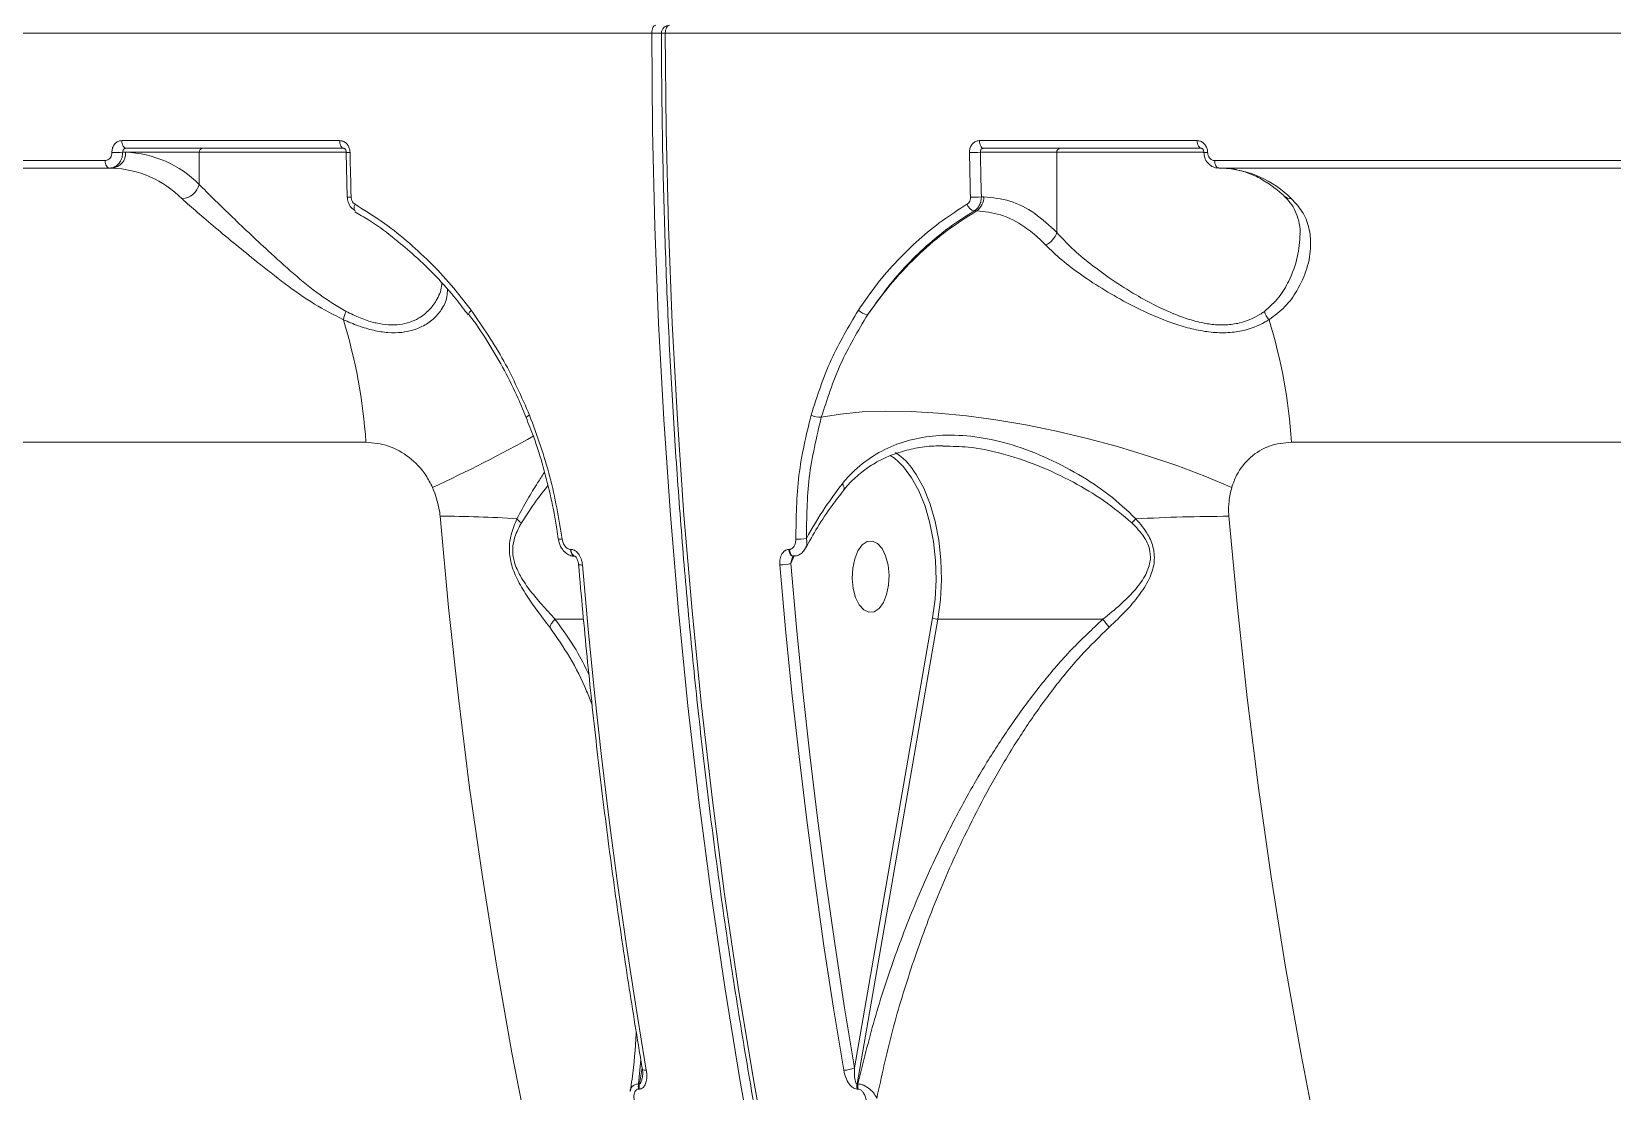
# Model space of a CAD drawing. Header units: millimetres. Extents: x -5550 to 7488, y -4093 to 4627.
# Drawn here: x -1923.2 to -1724.1, y 1858.6 to 1992 of the extents above; entities that cross this region are included whole.
import ezdxf

# ---------------------------------------------------------------- set-up
doc = ezdxf.new("R2010")
doc.units = ezdxf.units.MM
doc.layers.add('DIKOM_ОБЪЕКТ', color=7, linetype='Continuous')

msp = doc.modelspace()

# ---------------------------------------------------------------- linework, layer by layer
at = {"layer": 'DIKOM_ОБЪЕКТ', "color": 7, "linetype": 'Continuous', "lineweight": 15}
for p, q in [((-2259.93, 1991.842), (-1845.061, 1991.842)), ((-1843.347, 1991.842), (-1428.478, 1991.842)), ((-1884.362, 1978.31), (-1911.791, 1978.31)), ((-1911.276, 1977.344), (-1883.847, 1977.344)), ((-1776.358, 1978.31), (-1803.788, 1978.31)), ((-1803.273, 1977.344), (-1775.844, 1977.344)), ((-1913.885, 1975.804), (-1985.03, 1975.804)), ((-1911.677, 1976.844), (-1911.317, 1976.844)), ((-1911.317, 1976.844), (-1902.048, 1976.844)), ((-1902.048, 1972.794), (-1902.048, 1976.844)), ((-1902.048, 1976.844), (-1883.49, 1976.844)), ((-1883.533, 1976.824), (-1883.403, 1971.205)), ((-1803.674, 1976.844), (-1794.045, 1976.844)), ((-1794.045, 1966.742), (-1794.045, 1976.844)), ((-1794.045, 1976.844), (-1775.487, 1976.844)), ((-1703.022, 1975.804), (-1774.167, 1975.804)), ((-1984.516, 1974.844), (-1913.371, 1974.844)), ((-1913.371, 1974.844), (-1913.031, 1974.844)), ((-1773.652, 1974.844), (-1702.508, 1974.844)), ((-1803.236, 1971.231), (-1803.544, 1971.231)), ((-1882.403, 1969.47), (-1882.412, 1969.475)), ((-1804.459, 1969.447), (-1804.175, 1969.447)), ((-1868.075, 1956.429), (-1868.08, 1956.434)), ((-2181.062, 1940.342), (-1881.053, 1940.342)), ((-1808.409, 1939.828), (-1808.23, 1939.821)), ((-1764.478, 1940.342), (-1464.47, 1940.342)), ((-1856.817, 1928.159), (-1856.817, 1928.152)), ((-1855.23, 1926.825), (-1855.305, 1926.825)), ((-1854.796, 1925.982), (-1854.744, 1925.982)), ((-1827.726, 1926.825), (-1827.8, 1926.825)), ((-1827.558, 1925.031), (-1827.131, 1926.013)), ((-1857.234, 1918.032), (-1853.649, 1918.032)), ((-1809.693, 1918.192), (-1819.534, 1861.543)), ((-1819.188, 1859.502), (-1809.02, 1918.032)), ((-1788.236, 1918.032), (-1809.02, 1918.032)), ((-1846.722, 1859.502), (-1846.44, 1862.596)), ((-1846.263, 1861.543), (-1846.617, 1859.502)), ((-1846.617, 1859.502), (-1846.722, 1859.502)), ((-1819.084, 1859.502), (-1819.188, 1859.502)), ((-1846.722, 1858.864), (-1846.617, 1858.864)), ((-1819.188, 1858.864), (-1819.084, 1858.864))]:
    msp.add_line(p, q, dxfattribs=at)
at = {"layer": 'DIKOM_ОБЪЕКТ', "color": 7, "linetype": 'Continuous', "lineweight": 15, "flags": 128}
for points in [[(-1845.061, 1991.842), (-1845.051, 1992.037), (-1845.022, 1992.225), (-1844.974, 1992.398), (-1844.91, 1992.55), (-1844.832, 1992.675), (-1844.743, 1992.768), (-1844.646, 1992.825), (-1844.546, 1992.844)], [(-1843.347, 1991.842), (-1843.337, 1992.037), (-1843.308, 1992.225), (-1843.26, 1992.398), (-1843.196, 1992.55), (-1843.118, 1992.675), (-1843.029, 1992.768), (-1842.932, 1992.825), (-1842.831, 1992.844)], [(-1845.061, 1991.842), (-1844.955, 1979.654), (-1844.667, 1967.478), (-1844.196, 1955.323), (-1843.545, 1943.2), (-1842.713, 1931.119), (-1841.7, 1919.089), (-1840.508, 1907.122), (-1839.138, 1895.227), (-1837.59, 1883.414), (-1835.867, 1871.693), (-1833.969, 1860.075), (-1831.898, 1848.568), (-1829.656, 1837.183), (-1827.245, 1825.928), (-1824.667, 1814.815), (-1821.924, 1803.851), (-1819.018, 1793.046), (-1815.951, 1782.41), (-1812.728, 1771.951), (-1809.349, 1761.678), (-1805.818, 1751.6), (-1802.138, 1741.725)], [(-1800.423, 1741.725), (-1804.103, 1751.6), (-1807.634, 1761.678), (-1811.013, 1771.951), (-1814.237, 1782.41), (-1817.303, 1793.046), (-1820.209, 1803.851), (-1822.953, 1814.815), (-1825.531, 1825.928), (-1827.942, 1837.183), (-1830.184, 1848.568), (-1832.254, 1860.075), (-1834.152, 1871.693), (-1835.876, 1883.414), (-1837.423, 1895.227), (-1838.794, 1907.122), (-1839.986, 1919.089), (-1840.998, 1931.119), (-1841.831, 1943.2), (-1842.482, 1955.323), (-1842.952, 1967.478), (-1843.24, 1979.654), (-1843.347, 1991.842)], [(-1911.276, 1977.344), (-1911.375, 1977.363), (-1911.469, 1977.417), (-1911.557, 1977.506), (-1911.634, 1977.625), (-1911.698, 1977.771), (-1911.747, 1977.938), (-1911.778, 1978.119), (-1911.791, 1978.31)], [(-1883.847, 1977.344), (-1883.945, 1977.363), (-1884.04, 1977.417), (-1884.127, 1977.506), (-1884.205, 1977.625), (-1884.269, 1977.771), (-1884.317, 1977.938), (-1884.349, 1978.119), (-1884.362, 1978.31)], [(-1803.273, 1977.344), (-1803.371, 1977.363), (-1803.466, 1977.417), (-1803.554, 1977.506), (-1803.631, 1977.625), (-1803.695, 1977.771), (-1803.744, 1977.938), (-1803.775, 1978.119), (-1803.788, 1978.31)], [(-1775.844, 1977.344), (-1775.942, 1977.363), (-1776.037, 1977.417), (-1776.124, 1977.506), (-1776.202, 1977.625), (-1776.266, 1977.771), (-1776.314, 1977.938), (-1776.346, 1978.119), (-1776.358, 1978.31)], [(-1913.371, 1974.844), (-1913.469, 1974.862), (-1913.563, 1974.916), (-1913.65, 1975.004), (-1913.727, 1975.123), (-1913.792, 1975.268), (-1913.84, 1975.434), (-1913.872, 1975.614), (-1913.885, 1975.804)], [(-1882.917, 1971.18), (-1882.936, 1971.883), (-1882.954, 1972.586), (-1882.971, 1973.289), (-1882.987, 1973.992), (-1883.003, 1974.696), (-1883.019, 1975.399), (-1883.033, 1976.102), (-1883.048, 1976.806)], [(-1805.045, 1976.806), (-1805.031, 1976.102), (-1805.016, 1975.399), (-1805.001, 1974.696), (-1804.985, 1973.992), (-1804.969, 1973.289), (-1804.951, 1972.586), (-1804.934, 1971.883), (-1804.915, 1971.18)], [(-1803.544, 1971.231), (-1803.562, 1971.933), (-1803.58, 1972.634), (-1803.597, 1973.336), (-1803.613, 1974.037), (-1803.629, 1974.739), (-1803.645, 1975.441), (-1803.659, 1976.142), (-1803.674, 1976.844)], [(-1773.652, 1974.844), (-1773.75, 1974.862), (-1773.845, 1974.916), (-1773.932, 1975.004), (-1774.009, 1975.123), (-1774.073, 1975.268), (-1774.122, 1975.434), (-1774.154, 1975.614), (-1774.167, 1975.804)], [(-1882.412, 1969.475), (-1882.453, 1969.507), (-1882.503, 1969.583), (-1882.532, 1969.686), (-1882.538, 1969.813), (-1882.521, 1969.958), (-1882.483, 1970.118), (-1882.423, 1970.285)], [(-1868.08, 1956.434), (-1868.096, 1956.473), (-1868.09, 1956.539), (-1868.054, 1956.622), (-1867.991, 1956.721), (-1867.902, 1956.83), (-1867.791, 1956.947)], [(-1772.012, 1934.638), (-1775.392, 1936.045), (-1778.941, 1937.377), (-1782.622, 1938.623), (-1786.399, 1939.769), (-1790.235, 1940.803), (-1794.093, 1941.717), (-1797.933, 1942.501), (-1801.719, 1943.147), (-1805.412, 1943.649), (-1808.976, 1944.002), (-1812.377, 1944.202), (-1815.58, 1944.248), (-1818.554, 1944.138), (-1821.269, 1943.875), (-1823.7, 1943.46)], [(-1815.018, 1938.649), (-1814.502, 1938.298), (-1813.941, 1937.827)], [(-1813.941, 1937.827), (-1813.366, 1937.24), (-1812.326, 1935.858), (-1811.407, 1934.184), (-1810.63, 1932.258), (-1810.014, 1930.124), (-1809.572, 1927.833), (-1809.315, 1925.438), (-1809.249, 1922.994), (-1809.376, 1920.56), (-1809.693, 1918.192)], [(-1809.02, 1918.032), (-1808.694, 1920.475), (-1808.563, 1922.985), (-1808.631, 1925.504), (-1808.896, 1927.975), (-1809.352, 1930.337), (-1809.988, 1932.538), (-1810.79, 1934.524), (-1811.738, 1936.249), (-1812.033, 1936.69)], [(-1871.71, 1930.997), (-1870.648, 1919.529), (-1869.407, 1908.129), (-1867.987, 1896.809), (-1866.39, 1885.577), (-1864.617, 1874.446), (-1862.67, 1863.424), (-1860.551, 1852.523), (-1858.262, 1841.753), (-1855.805, 1831.123), (-1853.181, 1820.643), (-1850.395, 1810.324), (-1847.448, 1800.175), (-1844.342, 1790.205), (-1841.082, 1780.423), (-1837.669, 1770.839), (-1834.107, 1761.461), (-1830.4, 1752.299), (-1826.551, 1743.361)], [(-1727.205, 1743.361), (-1731.054, 1752.299), (-1734.762, 1761.461), (-1738.323, 1770.839), (-1741.736, 1780.423), (-1744.997, 1790.205), (-1748.102, 1800.175), (-1751.049, 1810.324), (-1753.836, 1820.643), (-1756.459, 1831.123), (-1758.916, 1841.753), (-1761.206, 1852.523), (-1763.325, 1863.424), (-1765.271, 1874.446), (-1767.044, 1885.577), (-1768.641, 1896.809), (-1770.061, 1908.129), (-1771.302, 1919.529), (-1772.364, 1930.997)], [(-1815.48, 1921.135), (-1815.888, 1920.128), (-1816.426, 1919.385), (-1817.049, 1918.966), (-1817.708, 1918.905), (-1818.349, 1919.207), (-1818.92, 1919.848), (-1819.376, 1920.775), (-1819.678, 1921.913), (-1819.803, 1923.171), (-1819.74, 1924.446), (-1819.495, 1925.635), (-1819.087, 1926.642), (-1818.55, 1927.385), (-1817.926, 1927.804), (-1817.267, 1927.865), (-1816.626, 1927.563), (-1816.055, 1926.922), (-1815.6, 1925.995), (-1815.297, 1924.857), (-1815.173, 1923.599), (-1815.235, 1922.324), (-1815.48, 1921.135)], [(-1854.796, 1925.982), (-1854.934, 1926.019), (-1855.068, 1926.133), (-1855.18, 1926.316), (-1855.261, 1926.553), (-1855.305, 1926.825)], [(-1854.721, 1925.982), (-1854.86, 1926.019), (-1854.994, 1926.133), (-1855.106, 1926.316), (-1855.187, 1926.553), (-1855.23, 1926.825)], [(-1827.292, 1925.982), (-1827.43, 1926.019), (-1827.564, 1926.133), (-1827.676, 1926.316), (-1827.757, 1926.553), (-1827.8, 1926.825)], [(-1827.219, 1925.982), (-1827.355, 1926.019), (-1827.489, 1926.133), (-1827.601, 1926.316), (-1827.682, 1926.553), (-1827.726, 1926.825)], [(-1827.278, 1925.982), (-1827.285, 1925.982), (-1827.292, 1925.982)], [(-1845.738, 1861.23), (-1847.022, 1869.041), (-1848.227, 1876.899), (-1849.353, 1884.801), (-1850.4, 1892.744), (-1851.366, 1900.726), (-1852.252, 1908.743), (-1853.057, 1916.791), (-1853.781, 1924.869)], [(-1828.924, 1924.869), (-1828.199, 1916.791), (-1827.394, 1908.743), (-1826.508, 1900.726), (-1825.542, 1892.744), (-1824.495, 1884.801), (-1823.369, 1876.899), (-1822.164, 1869.041), (-1820.88, 1861.23)], [(-1819.534, 1861.543), (-1820.815, 1869.336), (-1822.017, 1877.175), (-1823.141, 1885.058), (-1824.185, 1892.983), (-1825.149, 1900.945), (-1826.032, 1908.943), (-1826.836, 1916.972), (-1827.558, 1925.031)], [(-1846.235, 1861.376), (-1846.233, 1861.369), (-1846.201, 1861.322), (-1846.132, 1861.283), (-1846.029, 1861.254), (-1845.896, 1861.236), (-1845.738, 1861.23)]]:
    msp.add_lwpolyline(points, dxfattribs=at)
at = {"layer": 'DIKOM_ОБЪЕКТ', "color": 7, "linetype": 'Continuous', "lineweight": 15}
for centre, radius, start, end in [((-1842.831, 1991.844), 1, 90, 180.07043), ((-1845.025, 2365.81), 373.968, 269.99443, 270.20467), ((-1843.494, 2030.417), 38.576, 269.49902, 270.21929), ((-1901.581, 1976.877), 0.468, 94.73265, 184.06926), ((-1793.578, 1976.877), 0.469, 94.75448, 184.04743), ((-1913.001, 1999.749), 22.943, 269.88165, 273.3092), ((-1913.186, 1976.711), 1.874, 274.73479, 4.05981), ((-1911.815, 1963.075), 13.778, 44.86045, 87.92751), ((-1883.197, 1979.262), 2.46, 262.14904, 273.47496), ((-1804.998, 1999.759), 22.953, 269.88215, 273.30843), ((-1775.193, 1979.296), 2.495, 262.24949, 273.41615), ((-1913.505, 1961.73), 13.122, 44.85993, 87.9276), ((-1773.787, 1961.731), 13.122, 44.85942, 87.92783), ((-1904.356, 1973.357), 2.375, 273.66252, 346.28563), ((-1883.067, 1973.003), 1.83, 259.41611, 274.67799), ((-1804.868, 1988.163), 16.984, 269.8397, 274.47101), ((-1805.291, 1971.174), 2.056, 302.86088, 1.59269), ((-1764.521, 1972.302), 1.315, 228.31026, 271.52899), ((-1804.128, 1970.707), 1.302, 198.87562, 255.29515), ((-1796.467, 1967.469), 2.528, 293.80946, 343.29494), ((-1877.791, 1954.289), 6.277, 156.46282, 166.53796), ((-1948.428, 1935.88), 67.522, 3.7885, 17.11416), ((-1817.697, 1958.289), 1.894, 225.10172, 265.18963), ((-1765.093, 1957.662), 2.936, 197.15789, 220.6246), ((-1831.851, 1935.88), 67.521, 3.78856, 17.11453), ((-1860.221, 1942.9), 0.845, 105.30882, 138.91227), ((-1823.838, 1946.163), 2.707, 244.70674, 272.92715), ((-1946.237, 2095.199), 176.616, 294.61981, 299.26116), ((-1819.17, 1931.924), 8.582, 33.73869, 55.7935), ((-1871.153, 1802.528), 128.47, 85.92752, 90.24853), ((-1859.896, 1932.441), 2.77, 219.65245, 235.44026), ((-1760.652, 1906.982), 33.314, 134.67272, 135.91547), ((-1771.937, 1703.191), 227.806, 90.10758, 93.05419), ((-1856.542, 1929.018), 0.909, 252.37535, 283.1476), ((-1826.527, 1932.918), 4.8, 265.45784, 281.41536), ((-1853.927, 1925.528), 0.674, 239.45859, 282.46617), ((-1828.879, 1930.333), 5.464, 269.53063, 283.98742), ((-1809.036, 1919.462), 1.429, 242.64067, 270.6288), ((-1820.848, 1864.14), 2.91, 269.36515, 296.84002), ((-1844.854, 1859.183), 1.895, 170.29007, 189.68854), ((-1844.749, 1859.183), 1.895, 170.29007, 189.68854), ((-1817.32, 1859.183), 1.895, 170.29007, 189.68854), ((-1817.215, 1859.183), 1.895, 170.29007, 189.68854)]:
    msp.add_arc(centre, radius, start, end, dxfattribs=at)
for points, knots in [([(-1843.831, 1991.843), (-1843.824, 1989.822), (-1843.804, 1983.963), (-1843.646, 1974.268), (-1843.304, 1962.769), (-1842.797, 1951.293), (-1842.128, 1939.848), (-1841.298, 1928.443), (-1840.307, 1917.086), (-1839.156, 1905.786), (-1837.846, 1894.552), (-1836.377, 1883.391), (-1834.751, 1872.313), (-1832.968, 1861.325), (-1831.031, 1850.435), (-1828.941, 1839.653), (-1826.699, 1828.986), (-1824.307, 1818.442), (-1821.767, 1808.029), (-1819.08, 1797.755), (-1816.249, 1787.627), (-1813.275, 1777.653), (-1810.161, 1767.841), (-1806.91, 1758.198), (-1803.523, 1748.731), (-1800.004, 1739.447), (-1796.354, 1730.354), (-1792.576, 1721.458), (-1788.674, 1712.766), (-1784.65, 1704.284), (-1780.507, 1696.019), (-1776.248, 1687.977), (-1771.877, 1680.164), (-1767.396, 1672.586), (-1762.809, 1665.249), (-1758.119, 1658.158), (-1753.33, 1651.318), (-1748.446, 1644.735), (-1743.469, 1638.414), (-1738.404, 1632.36), (-1733.255, 1626.577), (-1728.025, 1621.07), (-1722.718, 1615.842), (-1717.338, 1610.899), (-1711.89, 1606.243), (-1706.377, 1601.879), (-1700.804, 1597.809), (-1695.175, 1594.039), (-1689.495, 1590.564), (-1683.766, 1587.41), (-1679.081, 1585.042), (-1676.294, 1583.837), (-1675.444, 1583.47)], [0, 0, 0, 0, 0.0107474, 0.0311662, 0.0515854, 0.0720045, 0.0924238, 0.1128432, 0.1332627, 0.1536823, 0.1741021, 0.1945222, 0.2149425, 0.235363, 0.2557839, 0.276205, 0.2966265, 0.3170483, 0.3374705, 0.3578932, 0.3783163, 0.3987398, 0.419164, 0.4395885, 0.4600137, 0.4804392, 0.5008656, 0.5212925, 0.54172, 0.5621479, 0.5825766, 0.6030058, 0.6234355, 0.6438659, 0.6642965, 0.6847276, 0.705159, 0.7255904, 0.7460216, 0.7664526, 0.7868831, 0.8073125, 0.8277408, 0.8481673, 0.8685918, 0.8890133, 0.9094319, 0.9298469, 0.9502576, 0.9706631, 0.9910635, 1, 1, 1, 1]), ([(-1911.791, 1978.31), (-1911.885, 1978.302), (-1912.124, 1978.284), (-1912.482, 1978.104), (-1912.802, 1977.764), (-1913.016, 1977.313), (-1913.038, 1976.975), (-1913.048, 1976.806)], [0, 0, 0, 0, 0.1406379, 0.3551355, 0.5698678, 0.784892, 1, 1, 1, 1]), ([(-1911.677, 1976.844), (-1911.675, 1976.9), (-1911.672, 1977.013), (-1911.607, 1977.163), (-1911.504, 1977.276), (-1911.387, 1977.336), (-1911.308, 1977.342), (-1911.276, 1977.344)], [0, 0, 0, 0, 0.2155166, 0.4305748, 0.6452647, 0.8595356, 1, 1, 1, 1]), ([(-1883.048, 1976.806), (-1883.056, 1976.917), (-1883.077, 1977.197), (-1883.24, 1977.619), (-1883.537, 1978.001), (-1883.927, 1978.26), (-1884.217, 1978.293), (-1884.362, 1978.31)], [0, 0, 0, 0, 0.1418691, 0.3567353, 0.5713331, 0.7857037, 1, 1, 1, 1]), ([(-1883.87, 1977.341), (-1883.861, 1977.343), (-1883.834, 1977.347), (-1883.772, 1977.335), (-1883.659, 1977.228), (-1883.584, 1977.097), (-1883.539, 1976.955), (-1883.538, 1976.86), (-1883.537, 1976.824)], [0, 0, 0, 0, 0.1489729, 0.4754268, 0.6351326, 0.7709648, 0.9129971, 1, 1, 1, 1]), ([(-1803.788, 1978.31), (-1803.882, 1978.302), (-1804.121, 1978.284), (-1804.479, 1978.104), (-1804.799, 1977.764), (-1805.013, 1977.313), (-1805.034, 1976.975), (-1805.045, 1976.806)], [0, 0, 0, 0, 0.1405983, 0.3551012, 0.5698388, 0.7848684, 1, 1, 1, 1]), ([(-1803.674, 1976.844), (-1803.672, 1976.9), (-1803.669, 1977.013), (-1803.604, 1977.163), (-1803.501, 1977.276), (-1803.384, 1977.336), (-1803.305, 1977.342), (-1803.273, 1977.344)], [0, 0, 0, 0, 0.2154756, 0.4306612, 0.6453782, 0.8596762, 1, 1, 1, 1]), ([(-1775.045, 1976.806), (-1775.053, 1976.917), (-1775.074, 1977.197), (-1775.236, 1977.619), (-1775.534, 1978.001), (-1775.924, 1978.26), (-1776.214, 1978.293), (-1776.358, 1978.31)], [0, 0, 0, 0, 0.1418655, 0.3567514, 0.5713343, 0.7857519, 1, 1, 1, 1]), ([(-1775.867, 1977.341), (-1775.858, 1977.343), (-1775.831, 1977.347), (-1775.769, 1977.335), (-1775.656, 1977.227), (-1775.581, 1977.097), (-1775.536, 1976.955), (-1775.535, 1976.86), (-1775.534, 1976.824)], [0, 0, 0, 0, 0.1489983, 0.475294, 0.6350394, 0.7709988, 0.9129935, 1, 1, 1, 1]), ([(-1913.048, 1976.806), (-1913.056, 1976.693), (-1913.07, 1976.468), (-1913.212, 1976.167), (-1913.425, 1975.941), (-1913.664, 1975.821), (-1913.822, 1975.808), (-1913.885, 1975.804)], [0, 0, 0, 0, 0.2151591, 0.4301953, 0.6450033, 0.8594706, 1, 1, 1, 1]), ([(-1913.371, 1974.844), (-1913.245, 1974.854), (-1912.927, 1974.878), (-1912.448, 1975.117), (-1912.017, 1975.57), (-1911.727, 1976.169), (-1911.693, 1976.619), (-1911.677, 1976.844)], [0, 0, 0, 0, 0.1407379, 0.3554621, 0.5702982, 0.7851712, 1, 1, 1, 1]), ([(-1775.513, 1976.824), (-1775.496, 1976.604), (-1775.458, 1976.12), (-1775.081, 1975.484), (-1774.53, 1975.041), (-1774.023, 1974.838), (-1773.731, 1974.863), (-1773.655, 1974.87)], [0, 0, 0, 0, 0.2154903, 0.4735153, 0.7028329, 0.9236639, 1, 1, 1, 1]), ([(-1774.167, 1975.804), (-1774.264, 1975.815), (-1774.457, 1975.837), (-1774.717, 1976.01), (-1774.916, 1976.264), (-1775.025, 1976.545), (-1775.039, 1976.732), (-1775.045, 1976.806)], [0, 0, 0, 0, 0.2142256, 0.4285326, 0.6431803, 0.8580714, 1, 1, 1, 1]), ([(-1773.313, 1974.844), (-1773.043, 1974.837), (-1772.207, 1974.814), (-1770.809, 1974.551), (-1769.124, 1973.933), (-1767.469, 1973.002), (-1766.231, 1972.072), (-1765.551, 1971.459), (-1765.399, 1971.322)], [0, 0, 0, 0, 0.1027266, 0.3181884, 0.5309179, 0.7384601, 0.9415003, 1, 1, 1, 1]), ([(-1904.204, 1970.987), (-1903.586, 1970.431), (-1902.35, 1969.32), (-1900.018, 1967.343), (-1897.477, 1965.222), (-1894.55, 1962.842), (-1891.259, 1960.276), (-1887.658, 1957.68), (-1885.12, 1956.379), (-1883.895, 1955.751)], [0, 0, 0, 0, 0.1316533, 0.2634871, 0.3951368, 0.5268734, 0.6882972, 0.8495367, 1, 1, 1, 1]), ([(-1883.546, 1956.796), (-1884.652, 1957.46), (-1886.977, 1958.855), (-1890.21, 1961.569), (-1893.185, 1964.253), (-1895.844, 1966.741), (-1898.166, 1968.963), (-1900.312, 1971.036), (-1901.47, 1972.208), (-1902.048, 1972.794)], [0, 0, 0, 0, 0.1463726, 0.3075812, 0.4690099, 0.6020962, 0.7351134, 0.8676445, 1, 1, 1, 1]), ([(-1883.386, 1971.204), (-1883.367, 1970.986), (-1883.324, 1970.503), (-1882.964, 1969.874), (-1882.58, 1969.604), (-1882.408, 1969.484)], [0, 0, 0, 0, 0.3138044, 0.6931078, 1, 1, 1, 1]), ([(-1882.423, 1970.285), (-1882.507, 1970.346), (-1882.674, 1970.468), (-1882.843, 1970.757), (-1882.909, 1971.007), (-1882.916, 1971.149), (-1882.917, 1971.18)], [0, 0, 0, 0, 0.3056666, 0.6116345, 0.918034, 1, 1, 1, 1]), ([(-1804.915, 1971.18), (-1804.922, 1971.067), (-1804.935, 1970.841), (-1805.075, 1970.541), (-1805.234, 1970.367), (-1805.339, 1970.299), (-1805.361, 1970.285)], [0, 0, 0, 0, 0.3066919, 0.6132515, 0.9194708, 1, 1, 1, 1]), ([(-1804.459, 1969.447), (-1804.415, 1969.475), (-1804.203, 1969.61), (-1803.88, 1969.958), (-1803.591, 1970.555), (-1803.56, 1971.006), (-1803.544, 1971.231)], [0, 0, 0, 0, 0.0806584, 0.3870555, 0.6935608, 1, 1, 1, 1]), ([(-1794.045, 1966.742), (-1794.96, 1967.588), (-1796.844, 1969.331), (-1799.956, 1970.905), (-1802.132, 1971.121), (-1803.236, 1971.231)], [0, 0, 0, 0, 0.3175159, 0.6539196, 1, 1, 1, 1]), ([(-1767.321, 1955.751), (-1766.614, 1956.273), (-1765.197, 1957.32), (-1763.602, 1959.596), (-1762.426, 1962.211), (-1761.965, 1964.936), (-1762.211, 1967.353), (-1762.987, 1969.371), (-1764.009, 1970.473), (-1764.486, 1970.987)], [0, 0, 0, 0, 0.1281545, 0.256738, 0.4268159, 0.5968766, 0.7373108, 0.8775713, 1, 1, 1, 1]), ([(-1765.405, 1971.321), (-1765.135, 1971.048), (-1764.551, 1970.458), (-1763.952, 1969.435), (-1763.547, 1968.193), (-1763.368, 1967.226), (-1763.412, 1966.644), (-1763.417, 1966.581)], [0, 0, 0, 0, 0.2034078, 0.4405399, 0.6960572, 0.9675706, 1, 1, 1, 1]), ([(-1882.465, 1969.358), (-1881.881, 1969.017), (-1880.267, 1968.072), (-1878.546, 1966.869), (-1877.453, 1965.946), (-1877.301, 1965.817)], [0, 0, 0, 0, 0.3278505, 0.9062501, 1, 1, 1, 1]), ([(-1867.791, 1956.947), (-1868.621, 1958.019), (-1870.279, 1960.163), (-1873.019, 1963.081), (-1875.953, 1965.772), (-1879.081, 1968.218), (-1881.309, 1969.596), (-1882.423, 1970.285)], [0, 0, 0, 0, 0.1978337, 0.3955019, 0.5931687, 0.7965812, 1, 1, 1, 1]), ([(-1805.361, 1970.285), (-1806.406, 1969.617), (-1808.497, 1968.28), (-1811.42, 1965.892), (-1814.18, 1963.217), (-1816.757, 1960.253), (-1818.275, 1958.049), (-1819.034, 1956.947)], [0, 0, 0, 0, 0.1976801, 0.3953889, 0.5930894, 0.7965425, 1, 1, 1, 1]), ([(-1804.175, 1969.447), (-1805.413, 1968.656), (-1807.9, 1967.066), (-1811.436, 1964.048), (-1814.836, 1960.548), (-1816.845, 1957.789), (-1817.856, 1956.401)], [0, 0, 0, 0, 0.2373852, 0.4771589, 0.7370081, 1, 1, 1, 1]), ([(-1817.856, 1956.401), (-1816.368, 1958.462), (-1814.114, 1961.584), (-1810.475, 1965.078), (-1807.563, 1967.468), (-1805.484, 1968.793), (-1804.459, 1969.447)], [0, 0, 0, 0, 0.395169, 0.5986727, 0.80218, 1, 1, 1, 1]), ([(-1804.175, 1969.447), (-1803.154, 1969.351), (-1801.082, 1969.156), (-1798.405, 1967.749), (-1796.543, 1966.267), (-1795.691, 1965.404), (-1795.446, 1965.156)], [0, 0, 0, 0, 0.3362358, 0.6822423, 0.9087885, 1, 1, 1, 1]), ([(-1877.301, 1965.817), (-1876.498, 1965.165), (-1874.734, 1963.732), (-1872.193, 1961.213), (-1869.934, 1958.718), (-1868.661, 1957.016), (-1868.164, 1956.352)], [0, 0, 0, 0, 0.240492, 0.5280861, 0.8156792, 1, 1, 1, 1]), ([(-1795.446, 1965.156), (-1794.803, 1964.532), (-1793.516, 1963.285), (-1790.967, 1961.364), (-1788.065, 1959.461), (-1785.058, 1957.765), (-1782.08, 1956.325), (-1779.46, 1955.288), (-1777.042, 1954.574), (-1774.862, 1954.161), (-1772.725, 1954.064), (-1770.234, 1954.359), (-1768.471, 1955.052), (-1767.475, 1955.657), (-1767.321, 1955.751)], [0, 0, 0, 0, 0.1101021, 0.2202196, 0.3292882, 0.4383118, 0.5249635, 0.6115171, 0.6753431, 0.7390976, 0.8039964, 0.8688892, 0.9797334, 1, 1, 1, 1]), ([(-1767.898, 1956.796), (-1768.039, 1956.698), (-1768.941, 1956.07), (-1770.51, 1955.362), (-1772.698, 1955.058), (-1774.013, 1955.104), (-1775.4, 1955.283), (-1776.863, 1955.606), (-1779.112, 1956.374), (-1781.548, 1957.473), (-1784.323, 1958.994), (-1787.128, 1960.775), (-1789.84, 1962.77), (-1792.228, 1964.781), (-1793.44, 1966.089), (-1794.045, 1966.742)], [0, 0, 0, 0, 0.0201039, 0.1287311, 0.1863619, 0.2439955, 0.2548524, 0.3176659, 0.380579, 0.467544, 0.5546267, 0.6653716, 0.7761679, 0.8880923, 1, 1, 1, 1]), ([(-1763.404, 1966.568), (-1763.471, 1965.594), (-1763.608, 1963.613), (-1764.625, 1960.88), (-1765.997, 1958.488), (-1767.258, 1957.365), (-1767.898, 1956.796)], [0, 0, 0, 0, 0.2830942, 0.5754323, 0.7847467, 1, 1, 1, 1]), ([(-1883.895, 1955.751), (-1883.263, 1955.481), (-1881.985, 1954.936), (-1880.088, 1954.378), (-1878.236, 1954.084), (-1876.072, 1954.116), (-1874.094, 1954.717), (-1872.507, 1955.796), (-1871.428, 1957.077), (-1870.804, 1958.365), (-1870.794, 1959.265), (-1870.79, 1959.58)], [0, 0, 0, 0, 0.0892586, 0.1804467, 0.2699597, 0.3625397, 0.5246744, 0.6443646, 0.7675108, 0.9186751, 1, 1, 1, 1]), ([(-1871.505, 1960.386), (-1871.509, 1960.245), (-1871.528, 1959.475), (-1872.06, 1958.296), (-1873.05, 1956.923), (-1874.502, 1955.773), (-1876.297, 1955.126), (-1878.212, 1955.06), (-1879.341, 1955.232), (-1880.531, 1955.525), (-1881.785, 1955.941), (-1882.954, 1956.508), (-1883.546, 1956.796)], [0, 0, 0, 0, 0.0373253, 0.2033303, 0.3297001, 0.459314, 0.6269121, 0.7121629, 0.800491, 0.8132009, 0.9053208, 1, 1, 1, 1]), ([(-1868.088, 1956.429), (-1868.055, 1956.386), (-1867.249, 1955.335), (-1865.789, 1953.15), (-1863.811, 1949.804), (-1862.159, 1946.565), (-1861.27, 1944.398), (-1860.881, 1943.449)], [0, 0, 0, 0, 0.0110528, 0.2727502, 0.5345801, 0.7962409, 1, 1, 1, 1]), ([(-1860.444, 1943.716), (-1861.461, 1946.038), (-1863.517, 1950.737), (-1866.356, 1954.861), (-1867.791, 1956.947)], [0, 0, 0, 0, 0.4941695, 1, 1, 1, 1]), ([(-1819.034, 1956.947), (-1820.252, 1954.911), (-1822.716, 1950.79), (-1824.229, 1946.092), (-1824.994, 1943.716)], [0, 0, 0, 0, 0.4941776, 1, 1, 1, 1]), ([(-1823.7, 1943.46), (-1822.968, 1945.732), (-1821.488, 1950.329), (-1819.076, 1954.361), (-1817.856, 1956.401)], [0, 0, 0, 0, 0.4941587, 1, 1, 1, 1]), ([(-1860.889, 1943.445), (-1860.558, 1942.619), (-1859.738, 1940.575), (-1858.683, 1937.192), (-1857.717, 1933.333), (-1857.11, 1930.305), (-1856.905, 1928.571), (-1856.856, 1928.154)], [0, 0, 0, 0, 0.1686819, 0.4176128, 0.6681664, 0.9200541, 1, 1, 1, 1]), ([(-1856.336, 1928.133), (-1856.773, 1930.761), (-1857.66, 1936.081), (-1859.509, 1941.15), (-1860.444, 1943.716)], [0, 0, 0, 0, 0.4937902, 1, 1, 1, 1]), ([(-1824.994, 1943.716), (-1825.594, 1941.214), (-1826.81, 1936.148), (-1826.874, 1930.827), (-1826.907, 1928.133)], [0, 0, 0, 0, 0.4937609, 1, 1, 1, 1]), ([(-1825.577, 1928.213), (-1825.548, 1930.784), (-1825.488, 1935.99), (-1824.301, 1940.95), (-1823.7, 1943.46)], [0, 0, 0, 0, 0.4937682, 1, 1, 1, 1]), ([(-1784.074, 1930.673), (-1785.185, 1931.721), (-1787.408, 1933.818), (-1791.39, 1936.375), (-1795.656, 1938.603), (-1800.062, 1940.207), (-1804.352, 1941.115), (-1808.238, 1941.316), (-1811.798, 1940.866), (-1814.994, 1939.863), (-1817.916, 1938.216), (-1819.886, 1936.502), (-1820.836, 1935.358), (-1821.049, 1935.101)], [0, 0, 0, 0, 0.1039372, 0.2080565, 0.3213671, 0.4346137, 0.5351319, 0.6355712, 0.7202649, 0.8048974, 0.8901532, 0.9753339, 1, 1, 1, 1]), ([(-1881.053, 1940.342), (-1880.092, 1940.245), (-1878.188, 1940.053), (-1875.549, 1938.537), (-1873.685, 1936.612), (-1872.929, 1935.158), (-1872.659, 1934.638)], [0, 0, 0, 0, 0.2885749, 0.5716259, 0.8470408, 1, 1, 1, 1]), ([(-1820.893, 1934.272), (-1820.856, 1934.324), (-1820.422, 1934.937), (-1819.398, 1935.919), (-1817.808, 1937.203), (-1816.001, 1938.252), (-1814.01, 1939.062), (-1811.844, 1939.599), (-1809.963, 1939.869), (-1808.787, 1939.854), (-1808.406, 1939.849)], [0, 0, 0, 0, 0.0128492, 0.1528344, 0.2965182, 0.4464859, 0.6004285, 0.7582634, 0.9216536, 1, 1, 1, 1]), ([(-1808.23, 1939.821), (-1807.23, 1939.809), (-1804.846, 1939.782), (-1800.881, 1938.948), (-1796.413, 1937.478), (-1792.091, 1935.425), (-1788.045, 1933.052), (-1785.744, 1931.13), (-1784.582, 1930.16)], [0, 0, 0, 0, 0.1201927, 0.2866936, 0.4714209, 0.660439, 0.8286466, 1, 1, 1, 1]), ([(-1772.012, 1934.638), (-1771.823, 1935.158), (-1771.296, 1936.612), (-1769.721, 1938.537), (-1767.303, 1940.053), (-1765.426, 1940.245), (-1764.478, 1940.342)], [0, 0, 0, 0, 0.1529615, 0.428376, 0.71144, 1, 1, 1, 1]), ([(-1858.566, 1936.571), (-1858.848, 1936.125), (-1859.494, 1935.107), (-1860.713, 1933.15), (-1861.588, 1931.503), (-1862.029, 1930.673)], [0, 0, 0, 0, 0.2784942, 0.6367335, 1, 1, 1, 1]), ([(-1821.049, 1935.101), (-1821.791, 1934.116), (-1823.491, 1931.859), (-1824.825, 1929.527), (-1825.577, 1928.213)], [0, 0, 0, 0, 0.436574, 1, 1, 1, 1]), ([(-1820.923, 1934.293), (-1820.885, 1934.341), (-1820.796, 1934.457), (-1820.861, 1934.742), (-1820.975, 1934.98), (-1821.039, 1935.085), (-1821.049, 1935.101)], [0, 0, 0, 0, 0.2932868, 0.7051156, 0.9542409, 1, 1, 1, 1]), ([(-1872.659, 1934.638), (-1872.299, 1933.658), (-1871.902, 1932.575), (-1871.741, 1931.332), (-1871.721, 1931.111), (-1871.71, 1930.997)], [0, 0, 0, 0, 0.8217641, 0.9078703, 1, 1, 1, 1]), ([(-1861.468, 1930.16), (-1860.822, 1931.158), (-1859.673, 1932.936), (-1858.602, 1934.269), (-1858.133, 1934.853)], [0, 0, 0, 0, 0.5615082, 1, 1, 1, 1]), ([(-1825.683, 1926.976), (-1825.198, 1927.851), (-1824.195, 1929.664), (-1822.574, 1932.108), (-1821.37, 1933.645), (-1820.876, 1934.276)], [0, 0, 0, 0, 0.3550494, 0.7349601, 1, 1, 1, 1]), ([(-1772.364, 1930.997), (-1772.369, 1931.055), (-1772.419, 1931.695), (-1772.414, 1932.949), (-1772.148, 1934.068), (-1772.012, 1934.638)], [0, 0, 0, 0, 0.0468156, 0.5142831, 1, 1, 1, 1]), ([(-1862.029, 1930.673), (-1862.304, 1930.035), (-1862.782, 1928.923), (-1863.071, 1926.975), (-1862.824, 1925.005), (-1862.007, 1922.971), (-1860.826, 1920.998), (-1859.401, 1918.982), (-1858.427, 1917.714), (-1857.902, 1917.032)], [0, 0, 0, 0, 0.1507875, 0.2625422, 0.3758295, 0.5043751, 0.658112, 0.8160036, 1, 1, 1, 1]), ([(-1857.234, 1918.032), (-1857.792, 1918.642), (-1858.813, 1919.757), (-1860.323, 1921.531), (-1861.546, 1923.28), (-1862.358, 1925), (-1862.563, 1926.211), (-1862.565, 1927.295), (-1862.296, 1928.645), (-1861.773, 1929.602), (-1861.468, 1930.16)], [0, 0, 0, 0, 0.1920707, 0.3511831, 0.5094856, 0.6344332, 0.718648, 0.7420861, 0.8495968, 1, 1, 1, 1]), ([(-1784.582, 1930.16), (-1784.037, 1929.601), (-1783.102, 1928.643), (-1782.316, 1927.008), (-1782.22, 1925.887), (-1782.369, 1924.719), (-1782.969, 1923.278), (-1784.301, 1921.531), (-1786.113, 1919.757), (-1787.485, 1918.642), (-1788.236, 1918.032)], [0, 0, 0, 0, 0.150404, 0.2579122, 0.3420731, 0.3655558, 0.4905041, 0.6488148, 0.8079284, 1, 1, 1, 1]), ([(-1787.449, 1917.032), (-1786.726, 1917.714), (-1785.396, 1918.969), (-1783.673, 1920.983), (-1782.392, 1922.953), (-1781.692, 1925.005), (-1781.779, 1926.975), (-1782.595, 1928.923), (-1783.535, 1930.035), (-1784.074, 1930.673)], [0, 0, 0, 0, 0.1839974, 0.3384129, 0.4956225, 0.6241649, 0.7374541, 0.8492077, 1, 1, 1, 1]), ([(-1856.805, 1928.154), (-1856.795, 1928.066), (-1856.751, 1927.66), (-1856.482, 1927.036), (-1855.984, 1926.412), (-1855.415, 1926.082), (-1854.994, 1925.947), (-1854.798, 1925.983), (-1854.794, 1925.984)], [0, 0, 0, 0, 0.0821599, 0.3768553, 0.6102102, 0.8112643, 0.996441, 1, 1, 1, 1]), ([(-1855.305, 1926.825), (-1855.36, 1926.83), (-1855.501, 1926.842), (-1855.739, 1926.966), (-1856.005, 1927.233), (-1856.233, 1927.638), (-1856.301, 1927.967), (-1856.336, 1928.133)], [0, 0, 0, 0, 0.1033624, 0.262422, 0.4611528, 0.7281852, 1, 1, 1, 1]), ([(-1826.907, 1928.133), (-1826.915, 1927.967), (-1826.93, 1927.638), (-1827.092, 1927.232), (-1827.314, 1926.966), (-1827.532, 1926.842), (-1827.671, 1926.83), (-1827.726, 1926.825)], [0, 0, 0, 0, 0.2718141, 0.5388285, 0.73759, 0.8966154, 1, 1, 1, 1]), ([(-1825.708, 1926.991), (-1825.683, 1927.027), (-1825.553, 1927.212), (-1825.495, 1927.641), (-1825.551, 1928.034), (-1825.577, 1928.213)], [0, 0, 0, 0, 0.1156498, 0.5954866, 1, 1, 1, 1]), ([(-1853.781, 1924.869), (-1853.811, 1925.073), (-1853.875, 1925.517), (-1854.142, 1926.108), (-1854.499, 1926.535), (-1854.868, 1926.779), (-1855.109, 1926.81), (-1855.23, 1926.825)], [0, 0, 0, 0, 0.2267769, 0.4919856, 0.6959854, 0.8477234, 1, 1, 1, 1]), ([(-1854.749, 1925.985), (-1854.747, 1925.984), (-1854.743, 1925.983), (-1854.693, 1925.951), (-1854.624, 1925.887), (-1854.526, 1925.763), (-1854.407, 1925.543), (-1854.302, 1925.254), (-1854.292, 1925.041), (-1854.288, 1924.947)], [0, 0, 0, 0, 0.0682931, 0.1408323, 0.2263995, 0.3362461, 0.5175185, 0.7881616, 1, 1, 1, 1]), ([(-1827.8, 1926.825), (-1827.919, 1926.81), (-1828.155, 1926.779), (-1828.483, 1926.535), (-1828.77, 1926.109), (-1828.939, 1925.517), (-1828.928, 1925.073), (-1828.924, 1924.869)], [0, 0, 0, 0, 0.1523165, 0.3040499, 0.5080454, 0.7732297, 1, 1, 1, 1]), ([(-1827.558, 1925.031), (-1827.531, 1925.167), (-1827.478, 1925.438), (-1827.374, 1925.702), (-1827.322, 1925.834)], [0, 0, 0, 0, 0.5001224, 1, 1, 1, 1]), ([(-1827.323, 1925.834), (-1827.321, 1925.841), (-1827.303, 1925.899), (-1827.257, 1925.961), (-1827.217, 1926.001), (-1827.223, 1925.997), (-1827.225, 1925.996)], [0, 0, 0, 0, 0.0537912, 0.4866248, 0.8428486, 1, 1, 1, 1]), ([(-1827.219, 1926.003), (-1827.051, 1926.01), (-1826.693, 1926.025), (-1826.218, 1926.308), (-1825.874, 1926.638), (-1825.754, 1926.897), (-1825.713, 1926.986)], [0, 0, 0, 0, 0.26059, 0.5533098, 0.8471047, 1, 1, 1, 1]), ([(-1854.27, 1924.947), (-1854.097, 1922.954), (-1853.595, 1917.176), (-1852.643, 1907.653), (-1851.36, 1896.407), (-1849.917, 1885.233), (-1848.344, 1874.336), (-1847.083, 1866.401), (-1846.367, 1862.16), (-1846.235, 1861.376)], [0, 0, 0, 0, 0.0925208, 0.2683001, 0.4440854, 0.6198714, 0.79566, 0.9622012, 1, 1, 1, 1]), ([(-1857.242, 1918.03), (-1857.387, 1917.868), (-1857.652, 1917.575), (-1857.832, 1917.229), (-1857.891, 1917.063), (-1857.902, 1917.032)], [0, 0, 0, 0, 0.4994378, 0.9073274, 1, 1, 1, 1]), ([(-1857.242, 1918.03), (-1857.241, 1918.03), (-1857.24, 1918.032), (-1857.237, 1918.032), (-1857.235, 1918.032), (-1857.234, 1918.032)], [0, 0, 0, 0, 0.2863673, 0.6803461, 1, 1, 1, 1]), ([(-1852.951, 1911.018), (-1853.472, 1912.084), (-1854.697, 1914.589), (-1856.313, 1916.775), (-1857.242, 1918.03)], [0, 0, 0, 0, 0.4257571, 1, 1, 1, 1]), ([(-1788.229, 1918.03), (-1789.572, 1916.782), (-1792.272, 1914.27), (-1795.894, 1910.026), (-1799.249, 1905.57), (-1802.335, 1900.909), (-1805.197, 1896.074), (-1808.273, 1890.271), (-1811.418, 1883.49), (-1814.476, 1875.655), (-1817.103, 1867.65), (-1818.423, 1862.218), (-1819.084, 1859.502)], [0, 0, 0, 0, 0.0822817, 0.1655634, 0.2475163, 0.3294894, 0.4129251, 0.4963689, 0.6209052, 0.7454525, 0.8727277, 1, 1, 1, 1]), ([(-1788.236, 1918.032), (-1788.235, 1918.032), (-1788.233, 1918.032), (-1788.231, 1918.031), (-1788.23, 1918.03), (-1788.229, 1918.03)], [0, 0, 0, 0, 0.4193928, 0.7628505, 1, 1, 1, 1]), ([(-1787.449, 1917.032), (-1787.477, 1917.063), (-1787.622, 1917.228), (-1787.91, 1917.574), (-1788.116, 1917.868), (-1788.229, 1918.03)], [0, 0, 0, 0, 0.0927001, 0.4977877, 1, 1, 1, 1]), ([(-1857.902, 1917.032), (-1857.033, 1915.779), (-1855.284, 1913.259), (-1853.587, 1909.901), (-1852.792, 1907.814), (-1852.567, 1907.226)], [0, 0, 0, 0, 0.4150414, 0.8350495, 1, 1, 1, 1]), ([(-1816.716, 1857.689), (-1816.12, 1860.418), (-1814.929, 1865.877), (-1812.469, 1874.048), (-1809.526, 1882.171), (-1805.749, 1890.839), (-1801.825, 1898.288), (-1797.937, 1904.508), (-1794.681, 1909.081), (-1791.229, 1913.336), (-1788.66, 1915.848), (-1787.449, 1917.032)], [0, 0, 0, 0, 0.1269749, 0.2539551, 0.3836726, 0.5133758, 0.674673, 0.756562, 0.8384278, 0.9238218, 1, 1, 1, 1]), ([(-1847.024, 1866.203), (-1847.029, 1866.084), (-1847.104, 1864.073), (-1847.336, 1861.524), (-1847.678, 1859.093), (-1847.751, 1858.575)], [0, 0, 0, 0, 0.0470257, 0.7971571, 1, 1, 1, 1]), ([(-1819.188, 1859.502), (-1819.202, 1859.505), (-1819.235, 1859.509), (-1819.288, 1859.554), (-1819.378, 1859.699), (-1819.551, 1860.36), (-1819.541, 1861.013), (-1819.534, 1861.543)], [0, 0, 0, 0, 0.023326, 0.0519702, 0.1042198, 0.2733782, 1, 1, 1, 1]), ([(-1846.722, 1859.502), (-1846.826, 1859.493), (-1847.054, 1859.471), (-1847.377, 1859.329), (-1847.639, 1859.06), (-1847.792, 1858.791), (-1847.782, 1858.607), (-1847.78, 1858.578)], [0, 0, 0, 0, 0.1762326, 0.3843316, 0.6539101, 0.9447631, 1, 1, 1, 1]), ([(-1846.617, 1858.864), (-1846.535, 1858.873), (-1846.35, 1858.893), (-1846.084, 1859.081), (-1845.846, 1859.439), (-1845.658, 1860.111), (-1845.661, 1860.747), (-1845.729, 1861.177), (-1845.738, 1861.23)], [0, 0, 0, 0, 0.0928185, 0.2061705, 0.3692745, 0.5724281, 0.9471527, 1, 1, 1, 1]), ([(-1846.217, 1860.448), (-1846.248, 1860.291), (-1846.299, 1860.027), (-1846.406, 1859.72), (-1846.501, 1859.562), (-1846.57, 1859.512), (-1846.6, 1859.503), (-1846.615, 1859.502), (-1846.617, 1859.502)], [0, 0, 0, 0, 0.4396627, 0.7425074, 0.9023401, 0.9512832, 0.9924182, 1, 1, 1, 1]), ([(-1846.241, 1861.376), (-1846.23, 1861.317), (-1846.172, 1861.021), (-1846.166, 1860.686), (-1846.215, 1860.481), (-1846.22, 1860.461)], [0, 0, 0, 0, 0.1841328, 0.9217327, 1, 1, 1, 1]), ([(-1820.88, 1861.23), (-1820.808, 1860.919), (-1820.671, 1860.323), (-1820.28, 1859.589), (-1819.868, 1859.138), (-1819.511, 1858.907), (-1819.296, 1858.878), (-1819.188, 1858.864)], [0, 0, 0, 0, 0.3089024, 0.5923501, 0.7697287, 0.8844922, 1, 1, 1, 1]), ([(-1816.716, 1857.689), (-1816.841, 1857.924), (-1817.087, 1858.387), (-1817.663, 1858.943), (-1818.211, 1859.281), (-1818.676, 1859.46), (-1818.945, 1859.488), (-1819.084, 1859.502)], [0, 0, 0, 0, 0.2736181, 0.5372366, 0.7207868, 0.8565588, 1, 1, 1, 1]), ([(-1847.269, 1857.39), (-1847.297, 1857.666), (-1847.337, 1858.064), (-1847.206, 1858.512), (-1847.061, 1858.73), (-1846.891, 1858.846), (-1846.774, 1858.858), (-1846.722, 1858.864)], [0, 0, 0, 0, 0.4370895, 0.6288865, 0.7909282, 0.9060552, 1, 1, 1, 1]), ([(-1819.084, 1858.864), (-1819.014, 1858.855), (-1818.876, 1858.837), (-1818.649, 1858.691), (-1818.394, 1858.409), (-1818.153, 1857.953), (-1818.067, 1857.584), (-1818.022, 1857.39)], [0, 0, 0, 0, 0.1189668, 0.2374181, 0.412311, 0.6910214, 1, 1, 1, 1])]:
    msp.add_open_spline(points, degree=3, knots=knots, dxfattribs=at)

doc.saveas('drawing.dxf')
